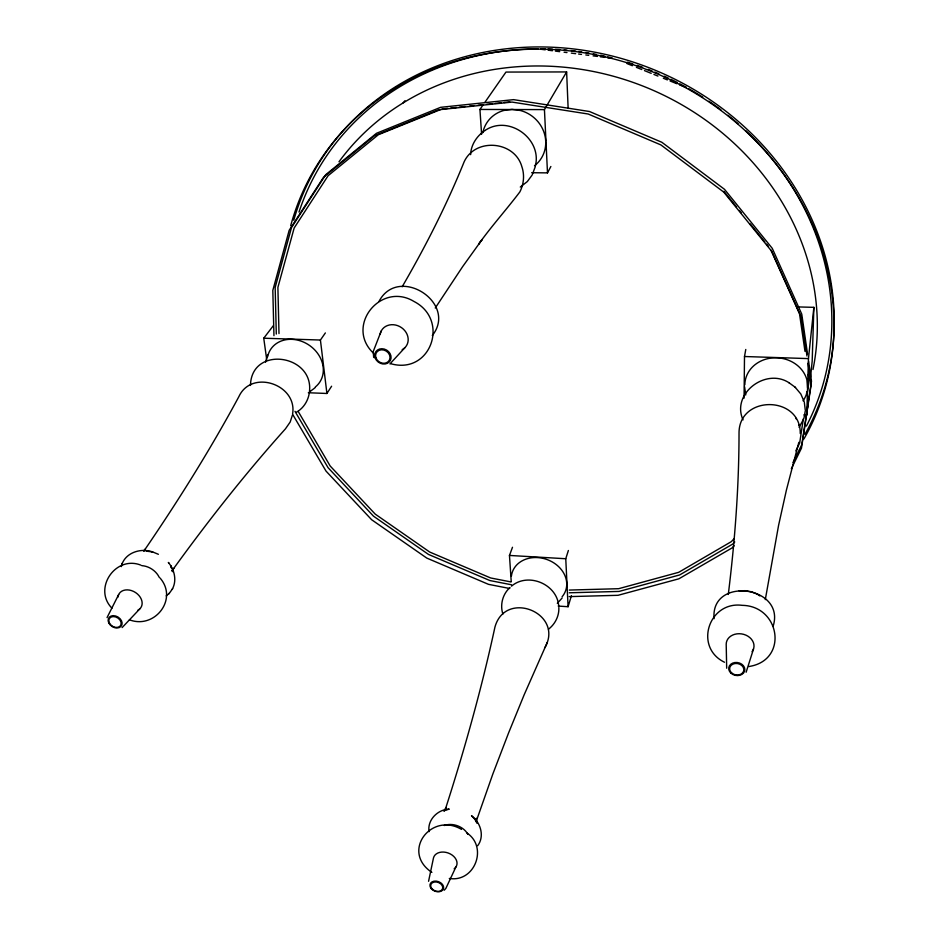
<?xml version="1.0" encoding="UTF-8"?>
<svg xmlns="http://www.w3.org/2000/svg" width="939" height="939" viewBox="0 0 939 939"><rect width="100%" height="100%" fill="white"/><g stroke="black" fill="none" stroke-linecap="round" stroke-linejoin="round"><path stroke-width="1.41" d="M292.569 414.099C297.745 384.579 251.652 368.745 238.858 396.669C210.207 449.816 178.105 501.039 144.019 550.864M744.064 398.148L744.498 356.515L745.777 349.472M309.283 392.948C315.34 354.519 251.288 344.754 250.467 385.448M803.913 414.874L806.754 414.979L808.467 358.604L813.878 307.346L798.127 306.924M813.878 307.346L812.176 361.222L810.568 377.208M558.846 607.474C559.257 615.961 555.137 624.106 548.47 629.236M470.639 154.642C470.897 144.676 477.129 135.451 485.451 130.228M535.406 165.792C542.085 139.066 509.419 115.133 486.097 129.782M806.754 414.979L808.514 397.549M728.288 594.469C734.908 540.876 739.005 486.918 739.028 432.902C739.075 394.814 800.709 395.342 800.251 433.501M265.584 362.125L267.592 354.872M803.361 418.759L799.688 442.997L795.849 450.837M807.258 393.077L809.207 380.248L808.362 374.461M765.297 599.634L778.595 525.3L786.401 490.123L798.843 442.328M806.894 391.692L806.437 394.227A31.48 27.853 5.3 0 1 803.08 400.8M807.575 387.901L806.871 379.755A31.48 27.853 5.3 0 0 772.727 357.9A31.48 27.853 5.3 0 0 744.838 384.779M803.937 418.301L805.263 410.989M428.571 881.287L433.489 857.906A12.207 8.921 19.9 0 1 450.297 853.938A12.207 8.921 19.9 0 1 454.159 868.81M172.307 570.595L172.635 569.128M122.082 563.87C126.565 552.05 141.519 547.883 152.717 551.968L146.191 551.123M107.058 617.58L118.654 594.587M121.354 566.604L122.246 563.247M753.501 649.025L746.129 672.23M558.236 606.078L568.095 606.711L571.417 595.655M292.416 415.097L290.198 421.998L285.456 428.83C245.208 473.726 207.895 521.18 172.565 570.02M568.095 606.711L565.759 558.74L568.377 550.489M309.131 393.957C307.699 401.563 303.156 408.488 296.325 412.291M773.079 626.419C786.166 585.807 710.213 575.795 714.086 618.695M544.925 647.593C564.374 613.132 505.323 589.105 494.923 627.17C481.637 688.569 464.676 749.122 445.462 808.913L444.875 810.463L446.178 807.528L444.546 810.345M511.239 581.851L509.466 555.442L512.494 547.273M532.448 174.243L535.3 166.626M381.234 330.986L373.206 351.597L373.699 357.466M547.296 642.37L524.162 694.79L508.562 732.983L492.822 774.053L476.143 821.566L476.413 818.268L476.355 821.449M455.861 867.084L445.872 888.376L444.241 890.207M172.271 589.176C177.107 580.619 174.478 569.633 168.327 562.449L168.926 563.095M172.154 571.158L173.727 568.353L172.377 570.243M792.986 462.575L801.836 444.558L811.484 381.234L808.585 361.257M791.307 468.807L801.472 448.173L811.143 384.673L808.021 363.193M803.573 419.217L799.077 427.327M531.662 172.717L547.496 172.882L550.876 166.485M402.174 286.759C425.531 246.57 446.647 205.007 464.112 161.895C475.169 137.493 514.49 140.768 521.814 166.532C524.713 174.818 523.856 184.091 519.877 191.885C506.508 209.561 491.59 226.064 478.69 244.14L482.083 239.551L462.634 266.641L435.25 308.027M547.496 172.882L544.444 109.605L566.628 71.927L505.968 72.068L484.817 102.445M379.016 301.384C398.406 264.493 458.115 302.957 432.316 335.528M308.321 392.748L326.913 393.476L331.608 386.222M143.855 551.111L145.181 549.198L144.195 550.477M326.913 393.476L320.422 340.035L325.363 332.934M481.601 134.265L479.935 109.452L483.186 104.781M166.18 595.866L169.36 593.225M168.997 593.753L172.647 588.647M532.131 175.065L527.307 181.579L520.288 187.049M266.699 359.484L263.742 338.216L273.378 325.622M477.681 845.71C484.876 836.226 480.557 822.376 471.519 815.756L475.439 819.817L474.747 818.925L477.223 823.198L476.543 821.954M403.136 102.903L404.967 100.708M404.909 347.676L389.931 363.909M509.994 587.532C502.658 594 499.818 604.822 502.905 614.071M562.132 598.014L557.297 603.319M139.934 608.742L122.14 627.581M444.335 810.744L445.978 809.007L443.736 810.967M734.286 538.528L731.328 541.65L678.721 572.309L618.637 588.694L569.269 590.068M734.756 541.944L732.76 544.045L679.672 574.938L619.036 591.429L569.245 592.791M734.157 545.77L732.15 547.871L678.874 578.811L618.038 595.303L569.187 596.617M309.8 391.716L314.976 387.83M511.509 586.136C528.328 571.874 557.52 584.375 558.74 606.383M444.393 810.662L449.241 809.089C437.809 809.395 427.139 819.876 429.053 831.661M440.579 109.57L378.382 134.711L328.122 175.675L294.153 228.013L277.897 287.381L278.989 333.556M739.146 590.842L745.038 590.678L751.482 591.781L756.259 593.73M748.712 666.549C788.69 660.68 780.426 605.937 742.209 605.338C708.663 600.96 693.675 647.358 724.521 662.253M441.929 109.018L447.715 108.408M450.603 108.114L456.377 107.504M459.277 107.199L465.051 106.588M469.383 106.13L473.726 105.684M478.057 105.227L482.388 104.769M486.731 104.311L492.506 103.701M495.393 103.396L501.18 102.797M504.067 102.492L509.842 101.882M449.3 878.446C474.758 882.672 488.151 847.271 467.07 833.093M479.935 109.452L544.444 109.605M263.742 338.216L320.422 340.035M744.498 356.515L808.467 358.604M509.466 555.442L565.759 558.74M540.864 49.262L545.219 49.814M548.118 50.178L552.472 50.729M555.372 51.105L559.726 51.657M564.069 52.208L566.98 52.572M571.323 53.124L575.677 53.676M578.577 54.051L581.487 54.415M585.83 54.967L588.73 55.331M593.084 55.882L597.439 56.434M600.338 56.809L604.693 57.361M607.592 57.725L611.946 58.277M390.683 363.686C430.755 375.213 450.074 320.105 414.052 301.501C380.847 281.231 344.625 326.197 373.546 353.24M140.897 565.149C115.474 555.066 92.679 588.718 111.964 608.202M129.406 619.787C154.606 629.553 178.563 599.117 159.959 577.919M510.581 581.851L490.639 577.966L429.722 552.05L375.224 514.114L330.188 466.014L298.156 411.376M511.485 584.774L489.923 580.56L428.477 554.421L373.499 516.168L328.063 467.669L294.975 411.317M509.654 588.483L488.491 584.34L426.822 558.106L371.644 519.737L326.021 471.096L292.78 414.592M158.386 554.292L152.118 551.721M626.97 63.547L632.358 65.73M636.396 67.362L641.783 69.533M644.471 70.625L651.208 73.348M653.896 74.439L657.934 76.071M663.321 78.254L667.359 79.885M670.059 80.977L676.796 83.7M679.484 84.792L686.221 87.515M789.276 382.924C766.024 367.29 730.988 393.629 743.066 419.897M461.519 829.395C431.318 811.519 400.66 851.65 431.881 872.378M756.916 593.882L759.804 595.925M795.04 387.126L800.814 393.969L804.16 401.669M788.936 382.689L795.556 387.502M476.261 820.604L476.801 821.296M723.875 191.321L736.61 207.05M739.345 210.418L741.164 212.672M750.261 223.905L764.816 241.886M766.635 244.128L768.454 246.382M171.508 567.555L170.722 565.724L171.485 568.095M770.872 249.962L799.512 313.779L804.993 351.35M796.026 418.36L796.342 419.111M798.831 424.78L799.206 425.625M476.39 821.602L475.65 819.266L476.273 821.778M172.26 570.478L172.659 571.71M745.766 394.943L744.592 386.809M726.68 668.228L726.199 644.224A13.991 11.315 10.3 0 1 743.817 634.388A13.991 11.315 10.3 0 1 752.069 651.666M807.552 354.109L801.753 314.142L772.257 248.342L724.485 189.302L661.854 142.282L589.492 111.518L513.586 99.64L440.626 107.328L376.469 133.303L325.751 174.689L291.513 227.543L275.162 287.475L276.301 334.061M806.988 356.034L801.366 317.37L771.741 251.347L723.769 192.119L660.88 144.911L588.201 114.018L512.001 102.081L438.759 109.769L374.379 135.815L323.509 177.307L289.177 230.313L272.815 290.409L273.953 335.669M804.359 402.585L805.251 409.991M566.628 71.927L568.142 108.537M338.979 161.801A263.753 237.508 23.1 0 1 653.274 90.379A263.753 237.508 23.1 0 1 812.998 369.52M293.743 220.254A278.672 251.312 23.1 0 1 656.291 70.683A278.672 251.312 23.1 0 1 804.969 434.252M290.691 225.747A279.728 251.992 23.1 0 1 654.542 72.69A279.728 251.992 23.1 0 1 803.89 439.006M299.001 212.108A276.078 249.023 23.1 0 1 538.012 48.887M540.887 48.887A276.078 249.023 23.1 0 1 545.207 48.945M548.094 49.016A276.078 249.023 23.1 0 1 552.449 49.168M555.348 49.321A276.078 249.023 23.1 0 1 559.726 49.591M564.104 49.92A276.078 249.023 23.1 0 1 567.039 50.178M571.428 50.624A276.078 249.023 23.1 0 1 575.818 51.14M578.741 51.516A276.078 249.023 23.1 0 1 581.664 51.927M586.053 52.584A276.078 249.023 23.1 0 1 588.964 53.065M593.331 53.84A276.078 249.023 23.1 0 1 596.23 54.392M600.573 55.272A276.078 249.023 23.1 0 1 604.892 56.211M607.756 56.868A276.078 249.023 23.1 0 1 612.028 57.913M627.369 62.197A276.078 249.023 23.1 0 1 632.921 63.958M637.065 65.354A276.078 249.023 23.1 0 1 642.581 67.303M648.063 69.369A276.078 249.023 23.1 0 1 652.147 70.988M654.859 72.103A276.078 249.023 23.1 0 1 658.908 73.817M664.26 76.2A276.078 249.023 23.1 0 1 668.228 78.043M670.869 79.299A276.078 249.023 23.1 0 1 677.371 82.55M679.953 83.888A276.078 249.023 23.1 0 1 686.303 87.339M688.827 88.759A276.078 249.023 23.1 0 1 702.701 97.151M708.875 101.224A276.078 249.023 23.1 0 1 720.929 109.84M727.936 115.262A276.078 249.023 23.1 0 1 738.066 123.748M745.613 130.58A276.078 249.023 23.1 0 1 806.401 426.071M545.747 142.517A32.525 30.471 38.1 0 1 534.502 165.757M482.822 132.681A32.525 30.471 38.1 0 1 503.844 110.462L512.048 109.394L520.394 110.497A32.525 30.471 38.1 0 1 545.712 141.155M380.166 334.143A14.625 12.7 31.9 0 1 401.599 327.699A14.625 12.7 31.9 0 1 402.197 349.672M511.415 576.088A28.229 23.193 19 0 1 548.341 560.043A28.229 23.193 19 0 1 562.097 596.77M444.358 825.498A16.268 12.007 19.9 0 1 467.786 834.219M267.58 356.867A29.52 24.837 34.5 0 1 308.156 344.531A29.52 24.837 34.5 0 1 315.281 387.032M117.985 597.087A12.9 9.742 31.9 0 1 135.639 592.603A12.9 9.742 31.9 0 1 137.798 610.268M141.777 565.642A17.172 13.099 32.1 0 1 159.219 577.321M376.011 358.041A7.512 6.467 31.6 0 0 388.37 361.515A7.512 6.467 31.6 0 0 384.004 350.083A7.512 6.467 31.6 0 0 376.011 358.041M375.213 358.076A8.498 7.324 31.6 0 0 389.204 362.008A8.498 7.324 31.6 0 0 384.262 349.062A8.498 7.324 31.6 0 0 375.213 358.076M731.645 672.958A7.172 5.751 10.5 0 0 743.606 671.232A7.172 5.751 10.5 0 0 734.955 663.521A7.172 5.751 10.5 0 0 731.645 672.958M731.011 673.228A8.122 6.514 10.5 0 0 744.545 671.291A8.122 6.514 10.5 0 0 734.756 662.547A8.122 6.514 10.5 0 0 731.011 673.228M431.705 888.482A6.244 4.519 20 0 0 442.187 889.562A6.244 4.519 20 0 0 436.236 881.956A6.244 4.519 20 0 0 431.705 888.482M431.118 888.494A7.066 5.106 20 0 0 442.973 889.726A7.066 5.106 20 0 0 436.248 881.122A7.066 5.106 20 0 0 431.118 888.494M109.382 622.991A6.608 4.941 31.7 0 0 120.075 626.172A6.608 4.941 31.7 0 0 115.509 616.876A6.608 4.941 31.7 0 0 109.382 622.991M108.771 622.933A7.477 5.587 31.7 0 0 120.873 626.524A7.477 5.587 31.7 0 0 115.708 616.019A7.477 5.587 31.7 0 0 108.771 622.933"/></g></svg>
